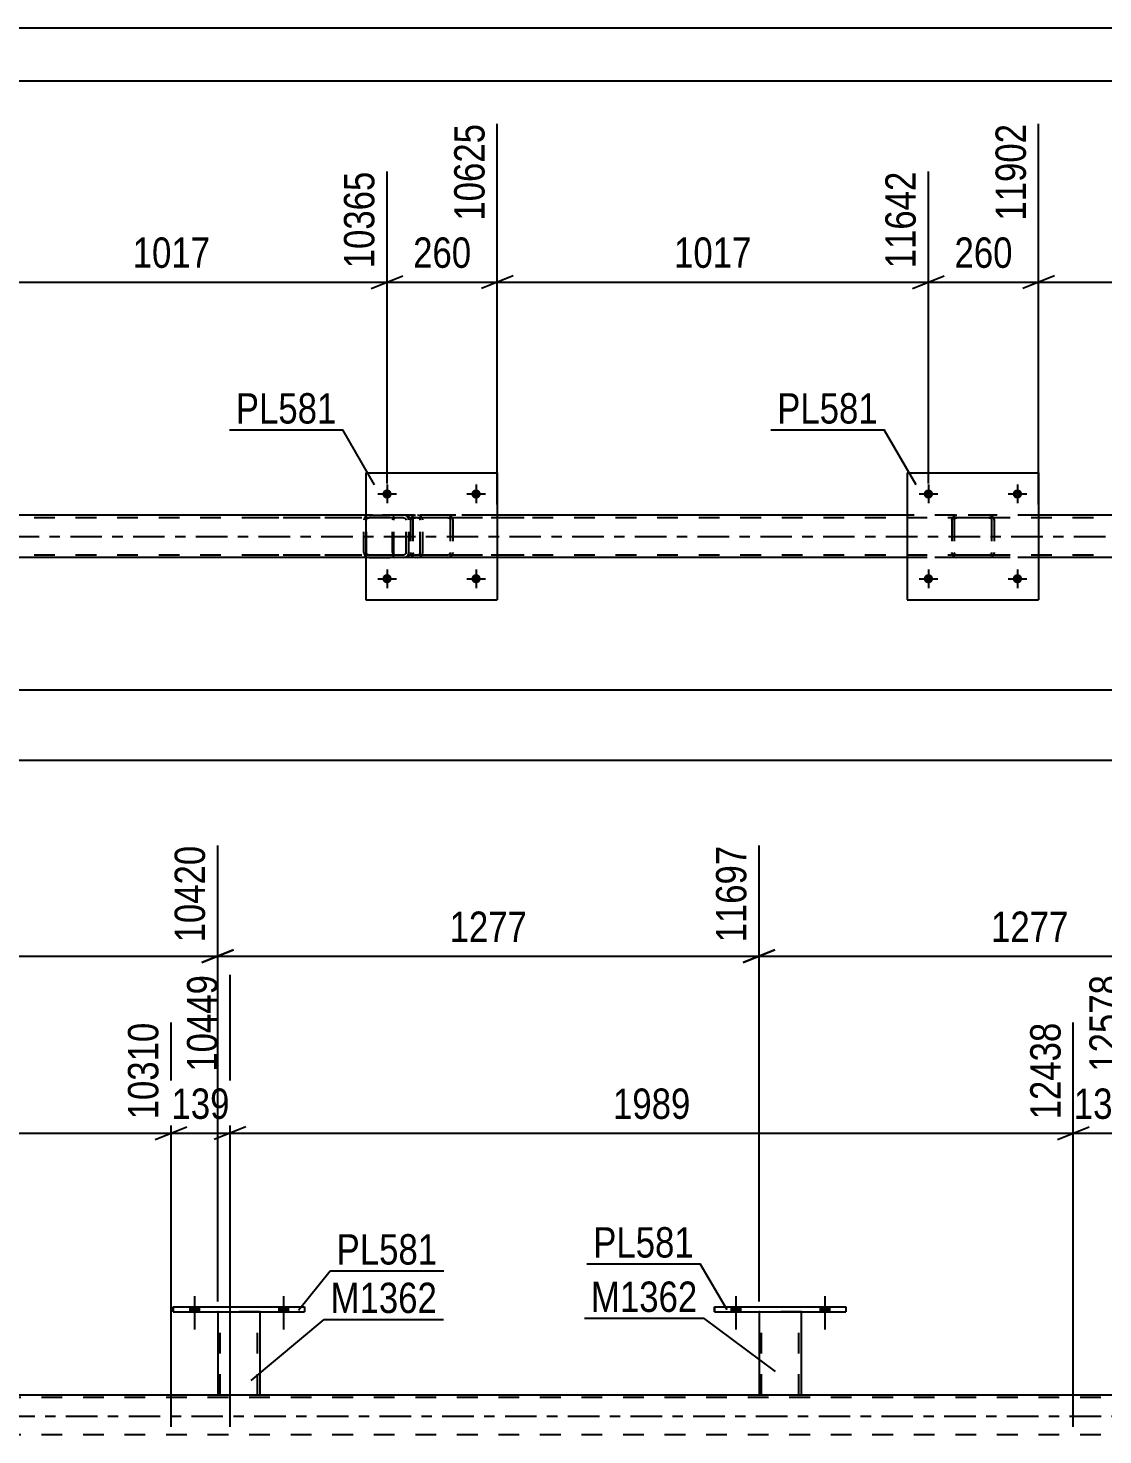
# Model space of a CAD drawing. Header units: millimetres. Extents: x 0 to 841, y 0 to 594.
# Drawn here: x 515.9 to 617.3, y 461.2 to 594 of the extents above; entities that cross this region are included whole.
import ezdxf

# ---------------------------------------------------------------- set-up
doc = ezdxf.new("R2010")
doc.units = ezdxf.units.MM
doc.linetypes.add('DXK_LINE_DOT2', pattern=[3.9198, 1.9599, -1.9599])
doc.linetypes.add('DXK_LINE_DOT3', pattern=[5.9187, 2.979, -0.9799, 0.9799, -0.9799])
doc.styles.add('Arial Narrow', font='ARIALN.TTF', dxfattribs={"height": 0.2})

# ---------------------------------------------------------------- blocks, each defined once
blk = doc.blocks.new('Unknown-318893340-1135')
at = {"color": 5, "linetype": 'Continuous'}
for p, q in [((841, 594), (0, 594)), ((836, 589), (5, 589))]:
    blk.add_line(p, q, dxfattribs=at)
blk = doc.blocks.new('Part-318893340-2873 - 2823')
at = {"color": 7, "linetype": 'DXK_LINE_DOT2'}
for p, q in [((730.1, 547.79), (135.18, 547.79)), ((560.18, 548.03), (547.78, 548.03)), ((611.26, 548.03), (598.86, 548.03)), ((730.1, 544.27), (135.18, 544.27)), ((730.1, 544.03), (190.22, 544.03)), ((560.18, 544.03), (547.78, 544.03)), ((611.26, 544.03), (598.86, 544.03))]:
    blk.add_line(p, q, dxfattribs=at)
at = {"color": 2, "linetype": 'Continuous'}
for p, q in [((547.78, 548.03), (509.1, 548.03)), ((598.86, 548.03), (560.18, 548.03)), ((649.94, 548.03), (611.26, 548.03)), ((547.78, 544.03), (509.1, 544.03)), ((598.86, 544.03), (560.18, 544.03)), ((649.94, 544.03), (611.26, 544.03))]:
    blk.add_line(p, q, dxfattribs=at)
at = {"color": 7, "linetype": 'DXK_LINE_DOT3'}
blk.add_line((135.18, 546.03), (730.1, 546.03), dxfattribs=at)
blk = doc.blocks.new('Part-318893340-2973 - 2823')
at = {"color": 2, "linetype": 'Continuous'}
for p, q in [((598.86, 552.03), (598.86, 540.03)), ((598.86, 552.03), (611.26, 552.03)), ((611.26, 552.03), (611.26, 540.03)), ((598.86, 540.03), (611.26, 540.03))]:
    blk.add_line(p, q, dxfattribs=at)
blk = doc.blocks.new('Part-318893340-2974 - 2823')
at = {"color": 7, "linetype": 'DXK_LINE_DOT2'}
for p, q in [((603.06, 547.55), (603.1, 547.74)), ((603.1, 547.74), (603.06, 547.55)), ((603.06, 547.55), (603.06, 544.51)), ((603.3, 547.55), (603.32, 547.65)), ((603.3, 547.55), (603.3, 544.51)), ((603.32, 547.65), (603.37, 547.72)), ((603.36, 548), (603.54, 548.03)), ((603.54, 548.03), (603.36, 548)), ((603.37, 547.72), (603.45, 547.78)), ((603.45, 547.78), (603.54, 547.79)), ((606.58, 548.03), (603.54, 548.03)), ((606.58, 547.79), (603.54, 547.79)), ((606.58, 548.03), (606.76, 548)), ((606.76, 548), (606.58, 548.03)), ((606.58, 547.79), (606.67, 547.78)), ((606.67, 547.78), (606.75, 547.72)), ((606.75, 547.72), (606.8, 547.65)), ((606.8, 547.65), (606.82, 547.55)), ((606.82, 547.55), (606.82, 544.51)), ((607.02, 547.74), (607.06, 547.55)), ((607.06, 547.55), (607.02, 547.74)), ((607.06, 547.55), (607.06, 544.51)), ((603.1, 544.33), (603.06, 544.51)), ((603.06, 544.51), (603.1, 544.33)), ((603.32, 544.42), (603.3, 544.51)), ((603.37, 544.34), (603.32, 544.42)), ((606.8, 544.42), (606.75, 544.34)), ((606.82, 544.51), (606.8, 544.42)), ((607.06, 544.51), (607.02, 544.33)), ((607.02, 544.33), (607.06, 544.51)), ((603.54, 544.03), (603.36, 544.07)), ((603.36, 544.07), (603.54, 544.03)), ((603.45, 544.29), (603.37, 544.34)), ((603.54, 544.27), (603.45, 544.29)), ((606.58, 544.27), (603.54, 544.27)), ((606.58, 544.03), (603.54, 544.03)), ((606.67, 544.29), (606.58, 544.27)), ((606.76, 544.07), (606.58, 544.03)), ((606.58, 544.03), (606.76, 544.07)), ((606.75, 544.34), (606.67, 544.29))]:
    blk.add_line(p, q, dxfattribs=at)
at = {"color": 7, "linetype": 'DXK_LINE_DOT3'}
blk.add_line((605.06, 546.03), (605.06, 546.03), dxfattribs=at)
at = {"color": 7, "linetype": 'DXK_LINE_DOT2'}
for centre, start, end in [((603.54, 547.55), 112.5, 157.5), ((603.54, 547.55), 112.5, 157.5), ((606.58, 547.55), 22.5, 67.5), ((606.58, 547.55), 22.5, 67.5), ((603.54, 544.51), 202.5, 247.5), ((603.54, 544.51), 202.5, 247.5), ((606.58, 544.51), 292.5, 337.5), ((606.58, 544.51), 292.5, 337.5)]:
    blk.add_arc(centre, 0.48, start, end, dxfattribs=at)
blk = doc.blocks.new('Bolt-318893340-2911 - 2823')
at = {"linetype": 'Continuous'}
for points in [[(601.3, 550.03, -1), (600.42, 550.03, -1)], [(609.7, 550.03, -1), (608.82, 550.03, -1)]]:
    blk.add_hatch(color=1, dxfattribs=at).paths.add_polyline_path(points)
at = {"color": 1, "linetype": 'Continuous'}
for p, q in [((599.98, 550.03), (601.74, 550.03)), ((600.86, 550.91), (600.86, 549.15)), ((608.38, 550.03), (610.14, 550.03)), ((609.26, 550.91), (609.26, 549.15))]:
    blk.add_line(p, q, dxfattribs=at)
blk = doc.blocks.new('Bolt-318893340-2912 - 2823')
at = {"linetype": 'Continuous'}
for points in [[(601.3, 542.03, -1), (600.42, 542.03, -1)], [(609.7, 542.03, -1), (608.82, 542.03, -1)]]:
    blk.add_hatch(color=1, dxfattribs=at).paths.add_polyline_path(points)
at = {"color": 1, "linetype": 'Continuous'}
for p, q in [((599.98, 542.03), (601.74, 542.03)), ((600.86, 542.91), (600.86, 541.15)), ((608.38, 542.03), (610.14, 542.03)), ((609.26, 542.91), (609.26, 541.15))]:
    blk.add_line(p, q, dxfattribs=at)
blk = doc.blocks.new('Bolt-318893340-2913 - 2823')
at = {"linetype": 'Continuous'}
for points in [[(550.22, 550.03, -1), (549.34, 550.03, -1)], [(558.62, 550.03, -1), (557.74, 550.03, -1)]]:
    blk.add_hatch(color=1, dxfattribs=at).paths.add_polyline_path(points)
at = {"color": 1, "linetype": 'Continuous'}
for p, q in [((548.9, 550.03), (550.66, 550.03)), ((549.78, 550.91), (549.78, 549.15)), ((557.3, 550.03), (559.06, 550.03)), ((558.18, 550.91), (558.18, 549.15))]:
    blk.add_line(p, q, dxfattribs=at)
blk = doc.blocks.new('Bolt-318893340-2914 - 2823')
at = {"linetype": 'Continuous'}
for points in [[(550.22, 542.03, -1), (549.34, 542.03, -1)], [(558.62, 542.03, -1), (557.74, 542.03, -1)]]:
    blk.add_hatch(color=1, dxfattribs=at).paths.add_polyline_path(points)
at = {"color": 1, "linetype": 'Continuous'}
for p, q in [((548.9, 542.03), (550.66, 542.03)), ((549.78, 542.91), (549.78, 541.15)), ((557.3, 542.03), (559.06, 542.03)), ((558.18, 542.91), (558.18, 541.15))]:
    blk.add_line(p, q, dxfattribs=at)
blk = doc.blocks.new('Part-318893340-2979 - 2823')
at = {"color": 2, "linetype": 'Continuous'}
for p, q in [((547.78, 552.03), (547.78, 540.03)), ((547.78, 552.03), (560.18, 552.03)), ((560.18, 552.03), (560.18, 540.03)), ((547.78, 540.03), (560.18, 540.03))]:
    blk.add_line(p, q, dxfattribs=at)
blk = doc.blocks.new('Part-318893340-2980 - 2823')
at = {"color": 7, "linetype": 'DXK_LINE_DOT2'}
for p, q in [((551.98, 547.55), (552.02, 547.74)), ((552.02, 547.74), (551.98, 547.55)), ((551.98, 547.55), (551.98, 544.51)), ((552.22, 547.55), (552.24, 547.65)), ((552.22, 547.55), (552.22, 544.51)), ((552.24, 547.65), (552.29, 547.72)), ((552.28, 548), (552.46, 548.03)), ((552.46, 548.03), (552.28, 548)), ((552.29, 547.72), (552.37, 547.78)), ((552.37, 547.78), (552.46, 547.79)), ((555.5, 548.03), (552.46, 548.03)), ((555.5, 547.79), (552.46, 547.79)), ((555.5, 548.03), (555.68, 548)), ((555.68, 548), (555.5, 548.03)), ((555.5, 547.79), (555.59, 547.78)), ((555.59, 547.78), (555.67, 547.72)), ((555.67, 547.72), (555.72, 547.65)), ((555.72, 547.65), (555.74, 547.55)), ((555.74, 547.55), (555.74, 544.51)), ((555.94, 547.74), (555.98, 547.55)), ((555.98, 547.55), (555.94, 547.74)), ((555.98, 547.55), (555.98, 544.51)), ((552.02, 544.33), (551.98, 544.51)), ((551.98, 544.51), (552.02, 544.33)), ((552.24, 544.42), (552.22, 544.51)), ((552.29, 544.34), (552.24, 544.42)), ((555.72, 544.42), (555.67, 544.34)), ((555.74, 544.51), (555.72, 544.42)), ((555.98, 544.51), (555.94, 544.33)), ((555.94, 544.33), (555.98, 544.51)), ((552.46, 544.03), (552.28, 544.07)), ((552.28, 544.07), (552.46, 544.03)), ((552.37, 544.29), (552.29, 544.34)), ((552.46, 544.27), (552.37, 544.29)), ((555.5, 544.27), (552.46, 544.27)), ((555.5, 544.03), (552.46, 544.03)), ((555.59, 544.29), (555.5, 544.27)), ((555.68, 544.07), (555.5, 544.03)), ((555.5, 544.03), (555.68, 544.07)), ((555.67, 544.34), (555.59, 544.29))]:
    blk.add_line(p, q, dxfattribs=at)
at = {"color": 7, "linetype": 'DXK_LINE_DOT3'}
blk.add_line((553.98, 546.03), (553.98, 546.03), dxfattribs=at)
at = {"color": 7, "linetype": 'DXK_LINE_DOT2'}
for centre, start, end in [((552.46, 547.55), 112.5, 157.5), ((552.46, 547.55), 112.5, 157.5), ((555.5, 547.55), 22.5, 67.5), ((555.5, 547.55), 22.5, 67.5), ((552.46, 544.51), 202.5, 247.5), ((552.46, 544.51), 202.5, 247.5), ((555.5, 544.51), 292.5, 337.5), ((555.5, 544.51), 292.5, 337.5)]:
    blk.add_arc(centre, 0.48, start, end, dxfattribs=at)
blk = doc.blocks.new('Part-318893340-3026 - 2823')
at = {"color": 7, "linetype": 'DXK_LINE_DOT2'}
for p, q in [((551.32, 548.03), (536.33, 548.03)), ((551.32, 547.79), (536.33, 547.79)), ((547.61, 547.72), (547.58, 547.55)), ((547.58, 544.51), (547.58, 547.55)), ((547.62, 547.73), (547.61, 547.72)), ((547.83, 547.55), (547.85, 547.64)), ((547.83, 544.51), (547.83, 547.55)), ((547.85, 547.64), (547.91, 547.72)), ((548.09, 548.03), (547.89, 547.99)), ((547.91, 547.72), (547.99, 547.77)), ((547.99, 547.77), (548.09, 547.79)), ((548.09, 548.03), (551.32, 548.03)), ((551.52, 547.99), (551.32, 548.03)), ((551.32, 547.79), (551.42, 547.77)), ((551.42, 547.77), (551.5, 547.72)), ((551.5, 547.72), (551.56, 547.64)), ((551.56, 547.64), (551.58, 547.55)), ((551.58, 544.51), (551.58, 547.55)), ((551.83, 547.55), (551.8, 547.73)), ((551.83, 544.51), (551.83, 547.55)), ((547.58, 544.51), (547.62, 544.33)), ((547.85, 544.42), (547.83, 544.51)), ((547.91, 544.34), (547.85, 544.42)), ((551.56, 544.42), (551.5, 544.34)), ((551.58, 544.51), (551.56, 544.42)), ((551.8, 544.33), (551.83, 544.51)), ((551.32, 544.27), (536.33, 544.27)), ((551.32, 544.03), (536.33, 544.03)), ((547.89, 544.07), (548.09, 544.03)), ((547.99, 544.29), (547.91, 544.34)), ((548.09, 544.27), (547.99, 544.29)), ((548.09, 544.03), (551.32, 544.03)), ((551.42, 544.29), (551.32, 544.27)), ((551.32, 544.03), (551.52, 544.07)), ((551.5, 544.34), (551.42, 544.29))]:
    blk.add_line(p, q, dxfattribs=at)
for centre, start, end in [((548.07, 547.53), 110.7584, 155.6801), ((551.34, 547.53), 24.32, 69.2417), ((548.07, 544.53), 204.32, 249.2417), ((551.34, 544.53), 290.7584, 335.6801)]:
    blk.add_arc(centre, 0.496, start, end, dxfattribs=at)
blk = doc.blocks.new('Part-318893340-3039 - 2823')
at = {"color": 7, "linetype": 'DXK_LINE_DOT2'}
for p, q in [((550.31, 547.73), (550.29, 547.55)), ((550.29, 544.51), (550.29, 547.55)), ((550.37, 547.89), (550.31, 547.73)), ((550.45, 547.99), (550.37, 547.89)), ((550.42, 547.55), (550.43, 547.64)), ((550.42, 544.51), (550.42, 547.55)), ((550.43, 547.64), (550.46, 547.72)), ((550.56, 548.03), (550.45, 547.99)), ((550.46, 547.72), (550.51, 547.77)), ((550.51, 547.77), (550.56, 547.79)), ((562.71, 548.03), (550.56, 548.03)), ((562.71, 547.79), (550.56, 547.79)), ((551.83, 547.79), (551.83, 548.03)), ((552.84, 547.99), (552.65, 548.03)), ((552.65, 547.79), (552.74, 547.77)), ((552.74, 547.77), (552.83, 547.72)), ((552.83, 547.72), (552.88, 547.64)), ((552.88, 547.64), (552.9, 547.55)), ((552.9, 544.51), (552.9, 547.55)), ((553.15, 547.55), (553.11, 547.73)), ((553.15, 544.51), (553.15, 547.55)), ((550.29, 544.51), (550.31, 544.33)), ((550.43, 544.42), (550.42, 544.51)), ((550.46, 544.34), (550.43, 544.42)), ((552.88, 544.42), (552.83, 544.34)), ((552.9, 544.51), (552.88, 544.42)), ((553.11, 544.33), (553.15, 544.51)), ((550.31, 544.33), (550.37, 544.17)), ((550.37, 544.17), (550.45, 544.07)), ((550.45, 544.07), (550.56, 544.03)), ((550.51, 544.29), (550.46, 544.34)), ((550.56, 544.27), (550.51, 544.29)), ((562.71, 544.27), (550.56, 544.27)), ((562.71, 544.03), (550.56, 544.03)), ((551.83, 544.03), (551.83, 544.27)), ((552.74, 544.29), (552.65, 544.27)), ((552.65, 544.03), (552.84, 544.07)), ((552.83, 544.34), (552.74, 544.29))]:
    blk.add_line(p, q, dxfattribs=at)
for centre, start, end in [((552.66, 547.53), 23.8494, 68.8059), ((552.66, 544.52), 291.1941, 336.1506)]:
    blk.add_arc(centre, 0.492, start, end, dxfattribs=at)
blk = doc.blocks.new('Part-318893340-3856 - 3734')
at = {"color": 7, "linetype": 'DXK_LINE_DOT2'}
for p, q in [((754.32, 464.74), (117.01, 464.74)), ((537.8, 464.98), (533.8, 464.98)), ((588.88, 464.98), (584.88, 464.98)), ((754.32, 461.22), (117.01, 461.22))]:
    blk.add_line(p, q, dxfattribs=at)
at = {"color": 2, "linetype": 'Continuous'}
for p, q in [((533.8, 464.98), (486.72, 464.98)), ((584.88, 464.98), (537.8, 464.98)), ((635.96, 464.98), (588.88, 464.98))]:
    blk.add_line(p, q, dxfattribs=at)
at = {"color": 7, "linetype": 'DXK_LINE_DOT3'}
blk.add_line((117.01, 462.98), (754.32, 462.98), dxfattribs=at)
blk = doc.blocks.new('Part-318893340-4129 - 3734')
at = {"color": 2, "linetype": 'Continuous'}
for p, q in [((580.68, 472.82), (580.68, 473.3)), ((580.68, 473.3), (580.68, 473.3)), ((580.68, 473.3), (593.08, 473.3)), ((580.68, 472.82), (580.68, 472.82)), ((580.68, 472.82), (593.08, 472.82)), ((593.08, 473.3), (593.08, 472.82))]:
    blk.add_line(p, q, dxfattribs=at)
at = {"color": 7, "linetype": 'DXK_LINE_DOT2'}
for p, q in [((580.68, 473.3), (580.68, 472.82)), ((580.68, 473.3), (580.68, 473.3)), ((580.68, 472.82), (580.68, 472.82)), ((593.08, 473.3), (593.08, 472.82))]:
    blk.add_line(p, q, dxfattribs=at)
blk = doc.blocks.new('Bolt-318893340-4099 - 3734')
at = {"linetype": 'Continuous'}
for points in [[(582.24, 472.82), (583.12, 472.82), (583.12, 473.3), (582.24, 473.3)], [(590.64, 472.82), (591.52, 472.82), (591.52, 473.3), (590.64, 473.3)]]:
    blk.add_hatch(color=1, dxfattribs=at).paths.add_polyline_path(points)
at = {"color": 1, "linetype": 'Continuous'}
for p, q in [((582.68, 474.3), (582.68, 471.18)), ((591.08, 474.3), (591.08, 471.18)), ((582.24, 473.3), (582.24, 472.82)), ((583.12, 473.3), (583.12, 472.82)), ((590.64, 473.3), (590.64, 472.82)), ((591.52, 473.3), (591.52, 472.82))]:
    blk.add_line(p, q, dxfattribs=at)
blk = doc.blocks.new('Bolt-318893340-4003 - 3734')
at = {"linetype": 'Continuous'}
for points in [[(531.16, 472.82), (532.04, 472.82), (532.04, 473.3), (531.16, 473.3)], [(539.56, 472.82), (540.44, 472.82), (540.44, 473.3), (539.56, 473.3)]]:
    blk.add_hatch(color=1, dxfattribs=at).paths.add_polyline_path(points)
at = {"color": 1, "linetype": 'Continuous'}
for p, q in [((531.6, 474.3), (531.6, 471.18)), ((540, 474.3), (540, 471.18)), ((531.16, 473.3), (531.16, 472.82)), ((532.04, 473.3), (532.04, 472.82)), ((539.56, 473.3), (539.56, 472.82)), ((540.44, 473.3), (540.44, 472.82))]:
    blk.add_line(p, q, dxfattribs=at)
blk = doc.blocks.new('Bolt-318893340-4004 - 3734')
at = {"linetype": 'Continuous'}
for points in [[(531.16, 472.82), (532.04, 472.82), (532.04, 473.3), (531.16, 473.3)], [(539.56, 472.82), (540.44, 472.82), (540.44, 473.3), (539.56, 473.3)]]:
    blk.add_hatch(color=1, dxfattribs=at).paths.add_polyline_path(points)
at = {"color": 1, "linetype": 'Continuous'}
for p, q in [((531.6, 474.3), (531.6, 471.18)), ((540, 474.3), (540, 471.18)), ((531.16, 473.3), (531.16, 472.82)), ((532.04, 473.3), (532.04, 472.82)), ((539.56, 473.3), (539.56, 472.82)), ((540.44, 473.3), (540.44, 472.82))]:
    blk.add_line(p, q, dxfattribs=at)
blk = doc.blocks.new('Part-318893340-4093 - 3734')
at = {"color": 2, "linetype": 'Continuous'}
for p, q in [((533.8, 472.82), (533.8, 464.98)), ((537.8, 464.98), (537.8, 472.82)), ((537.76, 464.98), (533.81, 464.98)), ((537.8, 464.98), (537.76, 464.98))]:
    blk.add_line(p, q, dxfattribs=at)
at = {"color": 7, "linetype": 'DXK_LINE_DOT2'}
for p, q in [((537.8, 472.82), (533.8, 472.82)), ((533.8, 472.82), (533.8, 472.82)), ((533.8, 472.82), (533.8, 472.82)), ((534.04, 464.98), (534.04, 472.82)), ((537.56, 464.98), (537.56, 472.82)), ((537.8, 472.82), (537.8, 472.82)), ((537.8, 472.82), (537.8, 472.82)), ((533.8, 464.98), (533.8, 464.98)), ((533.81, 464.98), (533.8, 464.98)), ((533.8, 464.98), (533.81, 464.98)), ((534.04, 464.98), (534.04, 464.98)), ((537.54, 464.98), (537.56, 464.98)), ((537.56, 464.98), (537.56, 464.98)), ((537.8, 464.98), (537.8, 464.98)), ((537.8, 464.98), (537.8, 464.98)), ((537.8, 464.98), (537.8, 464.98)), ((537.8, 464.98), (537.8, 464.98))]:
    blk.add_line(p, q, dxfattribs=at)
blk = doc.blocks.new('Part-318893340-4098 - 3734')
at = {"color": 2, "linetype": 'Continuous'}
for p, q in [((529.6, 472.82), (529.6, 473.3)), ((529.6, 473.3), (529.6, 473.3)), ((529.6, 473.3), (542, 473.3)), ((529.6, 472.82), (529.6, 472.82)), ((529.6, 472.82), (542, 472.82)), ((542, 473.3), (542, 472.82))]:
    blk.add_line(p, q, dxfattribs=at)
at = {"color": 7, "linetype": 'DXK_LINE_DOT2'}
for p, q in [((529.6, 473.3), (529.6, 472.82)), ((529.6, 473.3), (529.6, 473.3)), ((529.6, 472.82), (529.6, 472.82)), ((542, 473.3), (542, 472.82))]:
    blk.add_line(p, q, dxfattribs=at)
blk = doc.blocks.new('Bolt-318893340-4100 - 3734')
at = {"linetype": 'Continuous'}
for points in [[(582.24, 472.82), (583.12, 472.82), (583.12, 473.3), (582.24, 473.3)], [(590.64, 472.82), (591.52, 472.82), (591.52, 473.3), (590.64, 473.3)]]:
    blk.add_hatch(color=1, dxfattribs=at).paths.add_polyline_path(points)
at = {"color": 1, "linetype": 'Continuous'}
for p, q in [((582.68, 474.3), (582.68, 471.18)), ((591.08, 474.3), (591.08, 471.18)), ((582.24, 473.3), (582.24, 472.82)), ((583.12, 473.3), (583.12, 472.82)), ((590.64, 473.3), (590.64, 472.82)), ((591.52, 473.3), (591.52, 472.82))]:
    blk.add_line(p, q, dxfattribs=at)
blk = doc.blocks.new('Part-318893340-4124 - 3734')
at = {"color": 2, "linetype": 'Continuous'}
for p, q in [((584.88, 472.82), (584.88, 464.98)), ((588.88, 464.98), (588.88, 472.82)), ((588.84, 464.98), (584.89, 464.98)), ((588.88, 464.98), (588.84, 464.98))]:
    blk.add_line(p, q, dxfattribs=at)
at = {"color": 7, "linetype": 'DXK_LINE_DOT2'}
for p, q in [((588.88, 472.82), (584.88, 472.82)), ((584.88, 472.82), (584.88, 472.82)), ((584.88, 472.82), (584.88, 472.82)), ((585.12, 464.98), (585.12, 472.82)), ((588.64, 464.98), (588.64, 472.82)), ((588.88, 472.82), (588.88, 472.82)), ((588.88, 472.82), (588.88, 472.82)), ((584.88, 464.98), (584.88, 464.98)), ((584.89, 464.98), (584.88, 464.98)), ((584.88, 464.98), (584.89, 464.98)), ((585.12, 464.98), (585.12, 464.98)), ((588.62, 464.98), (588.64, 464.98)), ((588.64, 464.98), (588.64, 464.98)), ((588.88, 464.98), (588.88, 464.98)), ((588.88, 464.98), (588.88, 464.98)), ((588.88, 464.98), (588.88, 464.98)), ((588.88, 464.98), (588.88, 464.98))]:
    blk.add_line(p, q, dxfattribs=at)
blk = doc.blocks.new('StraightDimension-318893340-7796 - 2823')
at = {"color": 7, "linetype": 'Continuous'}
for p, q in [((560.18, 549.03), (560.18, 584.97)), ((549.78, 551.03), (549.78, 580.47)), ((548.28, 569.43), (551.28, 570.63)), ((549.78, 570.03), (560.18, 570.03)), ((561.68, 570.63), (558.68, 569.43))]:
    blk.add_line(p, q, dxfattribs=at)
at = {"color": 0}
blk.add_wipeout([(558.32, 570.78), (558.32, 574.98), (551.64, 574.98), (551.64, 570.78)], dxfattribs=at)
at = {"color": 3, "style": 'Arial Narrow'}
blk.add_text('260', height=2.863, dxfattribs=at).set_placement((552.24, 571.38))
at = {"color": 0, "linetype": 'Continuous'}
blk.add_wipeout([(559.58, 585.57), (555.38, 585.57), (555.38, 575.23), (559.58, 575.23)], dxfattribs=at)
at = {"color": 3, "linetype": 'Continuous', "style": 'Arial Narrow'}
blk.add_text('10625', height=2.863, rotation=90.0002, dxfattribs=at).set_placement((558.98, 575.83))
blk = doc.blocks.new('StraightDimension-318893340-3065 - 2823')
at = {"color": 7, "linetype": 'Continuous'}
blk.add_line((135.18, 531.55), (767.22, 531.55), dxfattribs=at)
blk = doc.blocks.new('StraightDimension-318893340-3224 - 2823')
at = {"color": 7, "linetype": 'Continuous'}
blk.add_line((134.54, 524.91), (767.86, 524.91), dxfattribs=at)
blk = doc.blocks.new('StraightDimension-318893340-7793 - 2823')
at = {"color": 7, "linetype": 'Continuous'}
for p, q in [((611.26, 549.03), (611.26, 584.97)), ((651.94, 551.03), (651.94, 580.47)), ((612.76, 570.63), (609.76, 569.43)), ((611.26, 570.03), (651.94, 570.03)), ((650.44, 569.43), (653.44, 570.63))]:
    blk.add_line(p, q, dxfattribs=at)
at = {"color": 0}
blk.add_wipeout([(635.86, 570.78), (635.86, 574.98), (627.34, 574.98), (627.34, 570.78)], dxfattribs=at)
at = {"color": 3, "style": 'Arial Narrow'}
blk.add_text('1017', height=2.863, dxfattribs=at).set_placement((627.94, 571.38))
at = {"color": 0, "linetype": 'Continuous'}
blk.add_wipeout([(651.34, 581.07), (647.14, 581.07), (647.14, 570.73), (651.34, 570.73)], dxfattribs=at)
at = {"color": 3, "linetype": 'Continuous', "style": 'Arial Narrow'}
blk.add_text('12919', height=2.863, rotation=90.0002, dxfattribs=at).set_placement((650.74, 571.33))
blk = doc.blocks.new('StraightDimension-318893340-7794 - 2823')
at = {"color": 7, "linetype": 'Continuous'}
for p, q in [((611.26, 549.03), (611.26, 584.97)), ((600.86, 551.03), (600.86, 580.47)), ((599.36, 569.43), (602.36, 570.63)), ((600.86, 570.03), (611.26, 570.03)), ((612.76, 570.63), (609.76, 569.43))]:
    blk.add_line(p, q, dxfattribs=at)
at = {"color": 0}
blk.add_wipeout([(609.4, 570.78), (609.4, 574.98), (602.72, 574.98), (602.72, 570.78)], dxfattribs=at)
at = {"color": 3, "style": 'Arial Narrow'}
blk.add_text('260', height=2.863, dxfattribs=at).set_placement((603.32, 571.38))
at = {"color": 0, "linetype": 'Continuous'}
blk.add_wipeout([(610.66, 585.57), (606.46, 585.57), (606.46, 575.23), (610.66, 575.23)], dxfattribs=at)
at = {"color": 3, "linetype": 'Continuous', "style": 'Arial Narrow'}
blk.add_text('11902', height=2.863, rotation=90.0002, dxfattribs=at).set_placement((610.06, 575.83))
blk = doc.blocks.new('StraightDimension-318893340-7795 - 2823')
at = {"color": 7, "linetype": 'Continuous'}
for p, q in [((560.18, 549.03), (560.18, 584.97)), ((600.86, 551.03), (600.86, 580.47)), ((561.68, 570.63), (558.68, 569.43)), ((560.18, 570.03), (600.86, 570.03)), ((599.36, 569.43), (602.36, 570.63))]:
    blk.add_line(p, q, dxfattribs=at)
at = {"color": 0}
blk.add_wipeout([(584.78, 570.78), (584.78, 574.98), (576.26, 574.98), (576.26, 570.78)], dxfattribs=at)
at = {"color": 3, "style": 'Arial Narrow'}
blk.add_text('1017', height=2.863, dxfattribs=at).set_placement((576.86, 571.38))
at = {"color": 0, "linetype": 'Continuous'}
blk.add_wipeout([(600.26, 581.07), (596.06, 581.07), (596.06, 570.73), (600.26, 570.73)], dxfattribs=at)
at = {"color": 3, "linetype": 'Continuous', "style": 'Arial Narrow'}
blk.add_text('11642', height=2.863, rotation=90.0002, dxfattribs=at).set_placement((599.66, 571.33))
blk = doc.blocks.new('StraightDimension-318893340-7797 - 2823')
at = {"color": 7, "linetype": 'Continuous'}
for p, q in [((509.1, 549.03), (509.1, 583.14)), ((549.78, 551.03), (549.78, 580.47)), ((510.6, 570.63), (507.6, 569.43)), ((509.1, 570.03), (549.78, 570.03)), ((548.28, 569.43), (551.28, 570.63))]:
    blk.add_line(p, q, dxfattribs=at)
at = {"color": 0}
blk.add_wipeout([(533.7, 570.78), (533.7, 574.98), (525.18, 574.98), (525.18, 570.78)], dxfattribs=at)
at = {"color": 3, "style": 'Arial Narrow'}
blk.add_text('1017', height=2.863, dxfattribs=at).set_placement((525.78, 571.38))
at = {"color": 0, "linetype": 'Continuous'}
blk.add_wipeout([(549.18, 581.07), (544.98, 581.07), (544.98, 570.73), (549.18, 570.73)], dxfattribs=at)
at = {"color": 3, "linetype": 'Continuous', "style": 'Arial Narrow'}
blk.add_text('10365', height=2.863, rotation=90.0002, dxfattribs=at).set_placement((548.58, 571.33))
blk = doc.blocks.new('StraightDimension-318893340-10271 - 3734')
at = {"color": 7, "linetype": 'Continuous'}
for p, q in [((533.8, 473.82), (533.8, 516.84)), ((482.72, 473.82), (482.72, 515.01)), ((484.22, 507), (481.22, 505.8)), ((482.72, 506.4), (533.8, 506.4)), ((532.3, 505.8), (535.3, 507))]:
    blk.add_line(p, q, dxfattribs=at)
at = {"color": 0}
blk.add_wipeout([(512.52, 507.15), (512.52, 511.35), (504, 511.35), (504, 507.15)], dxfattribs=at)
at = {"color": 3, "style": 'Arial Narrow'}
blk.add_text('1277', height=2.863, dxfattribs=at).set_placement((504.6, 507.75))
at = {"color": 0, "linetype": 'Continuous'}
blk.add_wipeout([(533.2, 517.44), (529, 517.44), (529, 507.1), (533.2, 507.1)], dxfattribs=at)
at = {"color": 3, "linetype": 'Continuous', "style": 'Arial Narrow'}
blk.add_text('10420', height=2.863, rotation=90.0002, dxfattribs=at).set_placement((532.6, 507.7))
blk = doc.blocks.new('StraightDimension-318893340-9617 - 3734')
at = {"color": 7, "linetype": 'Continuous'}
for p, q in [((449.84, 461.98), (449.84, 502.81)), ((529.4, 461.98), (529.4, 500.14)), ((451.34, 490.3), (448.34, 489.1)), ((527.9, 489.1), (530.9, 490.3)), ((449.84, 489.7), (529.4, 489.7))]:
    blk.add_line(p, q, dxfattribs=at)
at = {"color": 0}
blk.add_wipeout([(493.87, 490.45), (493.87, 494.65), (485.36, 494.65), (485.36, 490.45)], dxfattribs=at)
at = {"color": 3, "style": 'Arial Narrow'}
blk.add_text('1989', height=2.863, dxfattribs=at).set_placement((485.96, 491.05))
at = {"color": 0, "linetype": 'Continuous'}
blk.add_wipeout([(528.8, 500.74), (524.6, 500.74), (524.6, 490.4), (528.8, 490.4)], dxfattribs=at)
at = {"color": 3, "linetype": 'Continuous', "style": 'Arial Narrow'}
blk.add_text('10310', height=2.863, rotation=90.0002, dxfattribs=at).set_placement((528.2, 491))
blk = doc.blocks.new('StraightDimension-318893340-9614 - 3734')
at = {"color": 7, "linetype": 'Continuous'}
for p, q in [((620.11, 461.98), (620.11, 504.64)), ((614.53, 461.98), (614.53, 500.14)), ((613.03, 489.1), (616.03, 490.3)), ((621.61, 490.3), (618.61, 489.1)), ((614.53, 489.7), (620.11, 489.7))]:
    blk.add_line(p, q, dxfattribs=at)
at = {"color": 0}
blk.add_wipeout([(620.66, 490.45), (620.66, 494.65), (613.98, 494.65), (613.98, 490.45)], dxfattribs=at)
at = {"color": 3, "style": 'Arial Narrow'}
blk.add_text('139', height=2.863, dxfattribs=at).set_placement((614.58, 491.05))
at = {"color": 0, "linetype": 'Continuous'}
blk.add_wipeout([(619.51, 505.24), (615.31, 505.24), (615.31, 494.9), (619.51, 494.9)], dxfattribs=at)
at = {"color": 3, "linetype": 'Continuous', "style": 'Arial Narrow'}
blk.add_text('12578', height=2.863, rotation=90.0002, dxfattribs=at).set_placement((618.91, 495.5))
blk = doc.blocks.new('StraightDimension-318893340-9615 - 3734')
at = {"color": 7, "linetype": 'Continuous'}
for p, q in [((534.97, 461.98), (534.97, 504.64)), ((614.53, 461.98), (614.53, 500.14)), ((536.47, 490.3), (533.47, 489.1)), ((613.03, 489.1), (616.03, 490.3)), ((534.97, 489.7), (614.53, 489.7))]:
    blk.add_line(p, q, dxfattribs=at)
at = {"color": 0}
blk.add_wipeout([(579.01, 490.45), (579.01, 494.65), (570.5, 494.65), (570.5, 490.45)], dxfattribs=at)
at = {"color": 3, "style": 'Arial Narrow'}
blk.add_text('1989', height=2.863, dxfattribs=at).set_placement((571.1, 491.05))
at = {"color": 0, "linetype": 'Continuous'}
blk.add_wipeout([(613.93, 500.74), (609.73, 500.74), (609.73, 490.4), (613.93, 490.4)], dxfattribs=at)
at = {"color": 3, "linetype": 'Continuous', "style": 'Arial Narrow'}
blk.add_text('12438', height=2.863, rotation=90.0002, dxfattribs=at).set_placement((613.33, 491))
blk = doc.blocks.new('StraightDimension-318893340-9616 - 3734')
at = {"color": 7, "linetype": 'Continuous'}
for p, q in [((534.97, 461.98), (534.97, 504.64)), ((529.4, 461.98), (529.4, 500.14)), ((527.9, 489.1), (530.9, 490.3)), ((536.47, 490.3), (533.47, 489.1)), ((529.4, 489.7), (534.97, 489.7))]:
    blk.add_line(p, q, dxfattribs=at)
at = {"color": 0}
blk.add_wipeout([(535.53, 490.45), (535.53, 494.65), (528.84, 494.65), (528.84, 490.45)], dxfattribs=at)
at = {"color": 3, "style": 'Arial Narrow'}
blk.add_text('139', height=2.863, dxfattribs=at).set_placement((529.44, 491.05))
at = {"color": 0, "linetype": 'Continuous'}
blk.add_wipeout([(534.37, 505.24), (530.17, 505.24), (530.17, 494.9), (534.37, 494.9)], dxfattribs=at)
at = {"color": 3, "linetype": 'Continuous', "style": 'Arial Narrow'}
blk.add_text('10449', height=2.863, rotation=90.0002, dxfattribs=at).set_placement((533.77, 495.5))
blk = doc.blocks.new('StraightDimension-318893340-10269 - 3734')
at = {"color": 7, "linetype": 'Continuous'}
for p, q in [((584.88, 473.82), (584.88, 516.84)), ((635.96, 473.82), (635.96, 516.84)), ((586.38, 507), (583.38, 505.8)), ((584.88, 506.4), (635.96, 506.4)), ((634.46, 505.8), (637.46, 507))]:
    blk.add_line(p, q, dxfattribs=at)
at = {"color": 0}
blk.add_wipeout([(614.68, 507.15), (614.68, 511.35), (606.17, 511.35), (606.17, 507.15)], dxfattribs=at)
at = {"color": 3, "style": 'Arial Narrow'}
blk.add_text('1277', height=2.863, dxfattribs=at).set_placement((606.77, 507.75))
at = {"color": 0, "linetype": 'Continuous'}
blk.add_wipeout([(635.36, 517.44), (631.16, 517.44), (631.16, 507.1), (635.36, 507.1)], dxfattribs=at)
at = {"color": 3, "linetype": 'Continuous', "style": 'Arial Narrow'}
blk.add_text('12974', height=2.863, rotation=90.0002, dxfattribs=at).set_placement((634.76, 507.7))
blk = doc.blocks.new('StraightDimension-318893340-10270 - 3734')
at = {"color": 7, "linetype": 'Continuous'}
for p, q in [((533.8, 473.82), (533.8, 516.84)), ((584.88, 473.82), (584.88, 516.84)), ((535.3, 507), (532.3, 505.8)), ((533.8, 506.4), (584.88, 506.4)), ((583.38, 505.8), (586.38, 507))]:
    blk.add_line(p, q, dxfattribs=at)
at = {"color": 0}
blk.add_wipeout([(563.6, 507.15), (563.6, 511.35), (555.08, 511.35), (555.08, 507.15)], dxfattribs=at)
at = {"color": 3, "style": 'Arial Narrow'}
blk.add_text('1277', height=2.863, dxfattribs=at).set_placement((555.68, 507.75))
at = {"color": 0, "linetype": 'Continuous'}
blk.add_wipeout([(584.28, 517.44), (580.08, 517.44), (580.08, 507.1), (584.28, 507.1)], dxfattribs=at)
at = {"color": 3, "linetype": 'Continuous', "style": 'Arial Narrow'}
blk.add_text('11697', height=2.863, rotation=90.0002, dxfattribs=at).set_placement((583.68, 507.7))
blk = doc.blocks.new('Mark-318893340-2969 - 2823')
at = {"color": 0}
blk.add_wipeout([(596.09, 556.68), (596.09, 559.68), (586.59, 559.68), (586.59, 556.68)], dxfattribs=at)
blk.add_wipeout([(596.09, 556.68), (596.09, 559.68), (586.59, 559.68), (586.59, 556.68)], dxfattribs=at)
at = {"color": 30, "linetype": 'Continuous'}
for p in [(585.99, 556.08), (599.69, 550.88)]:
    blk.add_line(p, (596.69, 556.08), dxfattribs=at)
at = {"color": 3, "style": 'Arial Narrow'}
blk.add_text('PL581', height=2.863, dxfattribs=at).set_placement((586.59, 556.68))
blk = doc.blocks.new('Mark-318893340-2975 - 2823')
at = {"color": 0}
blk.add_wipeout([(545.01, 556.68), (545.01, 559.68), (535.51, 559.68), (535.51, 556.68)], dxfattribs=at)
blk.add_wipeout([(545.01, 556.68), (545.01, 559.68), (535.51, 559.68), (535.51, 556.68)], dxfattribs=at)
at = {"color": 30, "linetype": 'Continuous'}
for p in [(534.91, 556.08), (548.61, 550.88)]:
    blk.add_line(p, (545.61, 556.08), dxfattribs=at)
at = {"color": 3, "style": 'Arial Narrow'}
blk.add_text('PL581', height=2.863, dxfattribs=at).set_placement((535.51, 556.68))
blk = doc.blocks.new('Mark-318893340-4094 - 3734')
at = {"color": 0}
blk.add_wipeout([(554.53, 477.3), (554.53, 480.3), (545.02, 480.3), (545.02, 477.3)], dxfattribs=at)
blk.add_wipeout([(554.53, 477.3), (554.53, 480.3), (545.02, 480.3), (545.02, 477.3)], dxfattribs=at)
at = {"color": 30, "linetype": 'Continuous'}
for p, q in [((541.43, 472.98), (544.42, 476.7)), ((544.42, 476.7), (555.13, 476.7))]:
    blk.add_line(p, q, dxfattribs=at)
at = {"color": 3, "style": 'Arial Narrow'}
blk.add_text('PL581', height=2.863, dxfattribs=at).set_placement((545.02, 477.3))
blk = doc.blocks.new('Mark-318893340-4120 - 3734')
at = {"color": 0}
blk.add_wipeout([(579.07, 472.83), (579.07, 475.83), (569.02, 475.83), (569.02, 472.83)], dxfattribs=at)
blk.add_wipeout([(579.07, 472.83), (579.07, 475.83), (569.02, 475.83), (569.02, 472.83)], dxfattribs=at)
at = {"color": 30, "linetype": 'Continuous'}
for p in [(568.42, 472.23), (586.43, 467.19)]:
    blk.add_line(p, (579.67, 472.23), dxfattribs=at)
at = {"color": 3, "style": 'Arial Narrow'}
blk.add_text('M1362', height=2.863, dxfattribs=at).set_placement((569.02, 472.83))
blk = doc.blocks.new('Mark-318893340-4125 - 3734')
at = {"color": 0}
blk.add_wipeout([(578.73, 477.96), (578.73, 480.96), (569.23, 480.96), (569.23, 477.96)], dxfattribs=at)
blk.add_wipeout([(578.73, 477.96), (578.73, 480.96), (569.23, 480.96), (569.23, 477.96)], dxfattribs=at)
at = {"color": 30, "linetype": 'Continuous'}
for p in [(568.63, 477.36), (581.87, 473.03)]:
    blk.add_line(p, (579.33, 477.36), dxfattribs=at)
at = {"color": 3, "style": 'Arial Narrow'}
blk.add_text('PL581', height=2.863, dxfattribs=at).set_placement((569.23, 477.96))
blk = doc.blocks.new('Mark-318893340-4089 - 3734')
at = {"color": 0}
blk.add_wipeout([(554.5, 472.72), (554.5, 475.72), (544.45, 475.72), (544.45, 472.72)], dxfattribs=at)
blk.add_wipeout([(554.5, 472.72), (554.5, 475.72), (544.45, 475.72), (544.45, 472.72)], dxfattribs=at)
at = {"color": 30, "linetype": 'Continuous'}
for p, q in [((536.97, 466.35), (543.85, 472.12)), ((543.85, 472.12), (555.1, 472.12))]:
    blk.add_line(p, q, dxfattribs=at)
at = {"color": 3, "style": 'Arial Narrow'}
blk.add_text('M1362', height=2.863, dxfattribs=at).set_placement((544.45, 472.72))

msp = doc.modelspace()

# ---------------------------------------------------------------- block references
for name in ['Unknown-318893340-1135', 'Part-318893340-2979 - 2823', 'Part-318893340-2973 - 2823', 'Part-318893340-2873 - 2823', 'Bolt-318893340-2913 - 2823', 'Bolt-318893340-2911 - 2823', 'Part-318893340-3026 - 2823', 'Part-318893340-3039 - 2823', 'Part-318893340-2980 - 2823', 'Part-318893340-2974 - 2823', 'Bolt-318893340-2914 - 2823', 'Bolt-318893340-2912 - 2823', 'Bolt-318893340-4003 - 3734', 'Bolt-318893340-4004 - 3734', 'Bolt-318893340-4099 - 3734', 'Bolt-318893340-4100 - 3734', 'Part-318893340-4098 - 3734', 'Part-318893340-4093 - 3734', 'Part-318893340-4129 - 3734', 'Part-318893340-4124 - 3734', 'Part-318893340-3856 - 3734']:
    msp.add_blockref(name, (0, 0))

# ---------------------------------------------------------------- next in the draw order: block references
for name in ['StraightDimension-318893340-7796 - 2823', 'StraightDimension-318893340-7793 - 2823', 'StraightDimension-318893340-3065 - 2823', 'StraightDimension-318893340-10271 - 3734', 'StraightDimension-318893340-9614 - 3734']:
    msp.add_blockref(name, (0, 0))

# ---------------------------------------------------------------- next in the draw order: block references
for name in ['StraightDimension-318893340-7794 - 2823', 'StraightDimension-318893340-7797 - 2823', 'StraightDimension-318893340-3224 - 2823', 'StraightDimension-318893340-9615 - 3734', 'StraightDimension-318893340-9617 - 3734']:
    msp.add_blockref(name, (0, 0))

# ---------------------------------------------------------------- next in the draw order: block references
for name in ['StraightDimension-318893340-7795 - 2823', 'Mark-318893340-2975 - 2823', 'StraightDimension-318893340-10269 - 3734', 'StraightDimension-318893340-9616 - 3734']:
    msp.add_blockref(name, (0, 0))

# ---------------------------------------------------------------- next in the draw order: block references
for name in ['Mark-318893340-2969 - 2823', 'StraightDimension-318893340-10270 - 3734']:
    msp.add_blockref(name, (0, 0))

# ---------------------------------------------------------------- next in the draw order: block references
for name in ['Mark-318893340-4094 - 3734', 'Mark-318893340-4120 - 3734']:
    msp.add_blockref(name, (0, 0))

# ---------------------------------------------------------------- next in the draw order: block references
for name in ['Mark-318893340-4125 - 3734', 'Mark-318893340-4089 - 3734']:
    msp.add_blockref(name, (0, 0))

doc.saveas('drawing.dxf')
